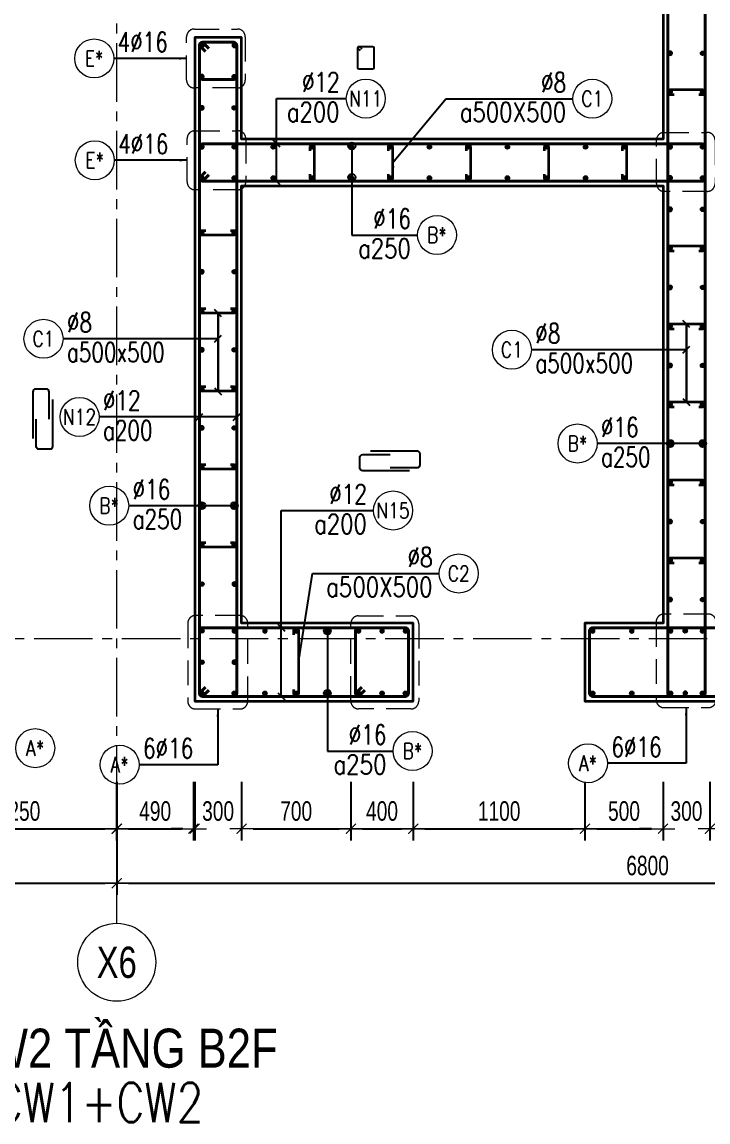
# Model space of a CAD drawing. Header units: millimetres. Extents: x 931337 to 1117500, y 19732 to 157199.
# Drawn here: x 1044611 to 1049005, y 134537 to 141583 of the extents above; entities that cross this region are included whole.
import ezdxf
from ezdxf.enums import TextEntityAlignment as Align

# ---------------------------------------------------------------- set-up
doc = ezdxf.new("R2010")
doc.units = ezdxf.units.MM
doc.header["$MEASUREMENT"] = 0
doc.linetypes.add('HIDDEN2', pattern=[4.7625, 3.175, -1.5875])
doc.linetypes.add('OF_Grid_1$0$CENTER2', pattern=[1.125, 0.75, -0.125, 0.125, -0.125])
doc.layers.get('0').update_dxf_attribs({"lineweight": 20})
doc.layers.get('Defpoints').update_dxf_attribs({"color": 151, "lineweight": 9})
for name, color, linetype, lineweight in [('KC-LEADER', 153, 'Continuous', 18), ('KC-THEP', 6, 'Continuous', 40), ('NDC_S_ANNO', 7, 'Continuous', 20), ('NDC_S_DIM', 1, 'Continuous', 15), ('NDC_S_ENG TITLE', 3, 'Continuous', 20), ('NDC_S_HIDDEN', 8, 'HIDDEN2', 13), ('NDC_S_LEADER', 1, 'Continuous', 15), ('NDC_S_REBAR', 4, 'Continuous', 35), ('NDC_S_STIRRUP', 4, 'Continuous', 40), ('NDC_S_TEXT SYMBOL', 7, 'Continuous', 20), ('NDC_S_VN TEXT', 7, 'Continuous', 20), ('NDC_S_VN TITLE', 6, 'Continuous', 35), ('NDC_S_WALL', 6, 'Continuous', 35), ('OF_Grid_1$0$NDC_S_AXIS', 5, 'OF_Grid_1$0$CENTER2', 13), ('OF_Grid_1$0$NDC_S_SYMBOL', 1, 'Continuous', 15), ('OF_Grid_1$0$NDC_S_TEXT SYMBOL', 7, 'Continuous', 20)]:
    doc.layers.add(name, color=color, linetype=linetype, lineweight=lineweight)
doc.layers.add('Leader', color=6, linetype='Continuous')
doc.layers.add('Ligature', color=1, linetype='Continuous')
doc.styles.add('NDC_ANNO', font='', dxfattribs={"width": 0.8})
doc.styles.add('NDC_ARIAL', font='arial.ttf', dxfattribs={"width": 0.85})
doc.styles.add('NDC_DIM', font='', dxfattribs={"width": 0.75})
doc.styles.add('NDC_EN TXT', font='romans.shx', dxfattribs={"width": 0.8})
doc.styles.add('NDC_VIE TXT', font='arial.ttf', dxfattribs={"width": 0.8})
doc.styles.add('OF_Grid_1$0$NDC_ANNO', font='', dxfattribs={"width": 0.8})
doc.styles.get('NDC_ANNO').set_extended_font_data('Dotum')
doc.styles.get('NDC_DIM').set_extended_font_data('Dotum')
doc.styles.get('OF_Grid_1$0$NDC_ANNO').set_extended_font_data('Dotum')
doc.dimstyles.new('NDC_1-50', dxfattribs={"dimscale": 50, "dimtxt": 2.5, "dimasz": 1, "dimexe": 1.5, "dimexo": 0, "dimgap": 0.8, "dimtad": 1, "dimdec": 0, "dimdsep": 46, "dimtxsty": 'NDC_ARIAL', "dimblk": 'DIMMARK', "dimcen": 49999.938995, "dimdle": 1.5, "dimclrd": 1, "dimclre": 1, "dimclrt": 3, "dimadec": 0, "dimazin": 0, "dimtfac": 1, "dimtdec": 0, "dimtix": 1, "dimtmove": 2, "dimatfit": 3, "dimfxl": 1, "dimarcsym": 0})
doc.dimstyles.new('NDC_dim_30', dxfattribs={"dimscale": 30, "dimtxt": 2.5, "dimasz": 1.5, "dimexe": 1.5, "dimexo": 2.5, "dimgap": 1, "dimtad": 1, "dimdec": 0, "dimzin": 0, "dimdsep": 46, "dimtxsty": 'NDC_DIM', "dimblk": 'DIMMARK', "dimcen": 0.09, "dimdle": 1.2, "dimclrd": 1, "dimclre": 1, "dimclrt": 3, "dimadec": 0, "dimazin": 0, "dimtfac": 1, "dimtdec": 0, "dimtix": 1, "dimtofl": 0, "dimtmove": 0, "dimatfit": 3, "dimfxl": 6, "dimfxlon": 1, "dimtolj": 1, "dimtzin": 0, "dimarcsym": 0})
doc.dimstyles.new('NDC_dim_50', dxfattribs={"dimscale": 50, "dimtxt": 2.5, "dimasz": 1.5, "dimexe": 1.5, "dimexo": 2.5, "dimgap": 1, "dimtad": 1, "dimdec": 0, "dimzin": 0, "dimdsep": 46, "dimtxsty": 'NDC_DIM', "dimblk": 'DIMMARK', "dimcen": 0.09, "dimdle": 1.2, "dimclrd": 1, "dimclre": 1, "dimclrt": 3, "dimadec": 0, "dimazin": 0, "dimtfac": 1, "dimtdec": 0, "dimtix": 1, "dimtofl": 0, "dimtmove": 0, "dimatfit": 3, "dimfxl": 6, "dimfxlon": 1, "dimtolj": 1, "dimtzin": 0, "dimarcsym": 0})

# ---------------------------------------------------------------- blocks, each defined once
blk = doc.blocks.new('Drawing name_symbol')
at = {"layer": 'NDC_S_ENG TITLE', "style": 'NDC_EN TXT', "width": 0.8}
blk.add_attdef('SECTDET1', text='', height=5, dxfattribs=at).set_placement((0, 1.01), align=Align.CENTER)
at = {"layer": 'NDC_S_TEXT SYMBOL', "lineweight": 25, "style": 'NDC_ANNO', "width": 0.8}
blk.add_attdef('SSCALE', text='', height=2.5, dxfattribs=at).set_placement((0, -4), align=Align.CENTER)
at = {"layer": 'NDC_S_VN TITLE', "style": 'NDC_VIE TXT', "width": 0.8}
blk.add_attdef('SECTDET2', text='', height=5, dxfattribs=at).set_placement((0, 7.97), align=Align.CENTER)
blk = doc.blocks.new('*U9')
blk.add_circle((2.5, 0), 2.5)
at = {"layer": 'NDC_S_VN TEXT', "color": 3, "style": 'NDC_EN TXT', "width": 0.75}
blk.add_attdef('DK2', text='', height=2.5, dxfattribs=at).set_placement((-0.85, 0.85), align=Align.RIGHT)
at = {"layer": 'NDC_S_VN TEXT', "color": 7, "style": 'NDC_EN TXT', "width": 0.8}
blk.add_attdef('SH3', text='', height=2, dxfattribs=at).set_placement((2.5, 0), align=Align.MIDDLE)
blk = doc.blocks.new('DIMMARK')
at = {"layer": 'NDC_S_DIM', "color": 1}
blk.add_line((-1.5, 0), (1, 0), dxfattribs=at)
at = {"layer": 'NDC_S_DIM', "color": 2, "const_width": 0.1}
blk.add_lwpolyline([(-0.424, -0.424), (0.424, 0.424)], dxfattribs=at)
blk = doc.blocks.new('*D877')
at = {"layer": 'Defpoints', "color": 0, "transparency": 16777216}
for p in [(1045217.8, 137232.7), (1037117.8, 136618.1), (1045217.8, 136066.1)]:
    blk.add_point(p, dxfattribs=at)
at = {"layer": 'NDC_S_DIM', "color": 1, "lineweight": -2, "transparency": 16777216}
for p, q in [((1037117.8, 136366.1), (1037117.8, 135991.1)), ((1045217.8, 136366.1), (1045217.8, 135991.1)), ((1037192.8, 136066.1), (1045142.8, 136066.1))]:
    blk.add_line(p, q, dxfattribs=at)
at = {"layer": 'NDC_S_DIM', "color": 1, "lineweight": -2, "transparency": 16777216, "xscale": 75, "yscale": 75, "zscale": 75, "rotation": 180}
blk.add_blockref('DIMMARK', (1037117.8, 136066.1), dxfattribs=at)
at = {"layer": 'NDC_S_DIM', "color": 1, "lineweight": -2, "transparency": 16777216, "xscale": 75, "yscale": 75, "zscale": 75}
blk.add_blockref('DIMMARK', (1045217.8, 136066.1), dxfattribs=at)
at = {"layer": 'NDC_S_DIM', "color": 3, "transparency": 16777216, "insert": (1041167.8, 136178.7), "char_height": 125, "attachment_point": 5, "style": 'NDC_DIM'}
blk.add_mtext('\\A1;8100', dxfattribs=at)
blk = doc.blocks.new('THEP')
at = {"layer": 'KC-LEADER', "color": 6}
blk.add_circle((0, 0), 14, dxfattribs=at)
at = {"layer": 'KC-THEP'}
for p, q in [((-14, 0), (14, 0)), ((9.9, 9.9), (-9.9, -9.9)), ((-9.9, 9.9), (9.9, -9.9)), ((0, 14), (0, -14))]:
    blk.add_line(p, q, dxfattribs=at)
blk = doc.blocks.new('*U841')
at = {"layer": 'KC-THEP', "rotation": 9.66856443638095}
for p in [(0, 99.3), (0, -99.3)]:
    blk.add_blockref('THEP', p, dxfattribs=at)
blk = doc.blocks.new('*U840')
at = {"layer": 'NDC_S_HIDDEN', "color": 0, "linetype": 'ByBlock', "lineweight": -2, "transparency": 16777216}
for p in [(0, 0), (250, 0), (500, 0), (750, 0), (1000, 0), (1250, 0), (1500, 0), (1750, 0), (2000, 0), (2250, 0), (2500, 0)]:
    blk.add_blockref('*U841', p, dxfattribs=at)
blk = doc.blocks.new('*U843')
at = {"layer": 'NDC_S_REBAR'}
blk.add_lwpolyline([(-15, -75), (-15, -100, 1), (15, -100), (15, 100, 1), (-15, 100), (-15, 75)], format="xyb", dxfattribs=at)
blk = doc.blocks.new('*U842')
at = {"layer": 'NDC_S_HIDDEN', "color": 0, "linetype": 'ByBlock', "lineweight": -2, "transparency": 16777216}
for p in [(0, 0), (500, 0), (1000, 0), (1500, 0), (2000, 0)]:
    blk.add_blockref('*U843', p, dxfattribs=at)
blk = doc.blocks.new('*U13')
blk.add_circle((-2.5, 0), 2.5)
at = {"layer": 'NDC_S_VN TEXT', "color": 3, "style": 'NDC_EN TXT', "width": 0.75}
blk.add_attdef('DK1', (0.5, 0.85), '', height=2.5, dxfattribs=at)
at = {"layer": 'NDC_S_VN TEXT', "color": 7, "style": 'NDC_EN TXT', "width": 0.8}
blk.add_attdef('SH2', text='', height=2, dxfattribs=at).set_placement((-2.5, 0), align=Align.MIDDLE)
blk = doc.blocks.new('*U11')
blk.add_circle((-2.5, 0), 2.5)
at = {"layer": 'NDC_S_VN TEXT', "color": 3, "style": 'NDC_EN TXT', "width": 0.75}
for tag, p in [('DK1', (0.5, 0.85)), ('KC1', (0.5, -2.97))]:
    blk.add_attdef(tag, p, '', height=2.5, dxfattribs=at)
at = {"layer": 'NDC_S_VN TEXT', "color": 7, "style": 'NDC_EN TXT', "width": 0.8}
blk.add_attdef('SH2', text='', height=2, dxfattribs=at).set_placement((-2.5, 0), align=Align.MIDDLE)
blk = doc.blocks.new('*U12')
blk.add_circle((-2.5, 0), 2.5)
at = {"layer": 'NDC_S_VN TEXT', "color": 3, "style": 'NDC_EN TXT', "width": 0.75}
for tag, p in [('DK1', (0.5, 0.85)), ('KC1', (0.5, -2.97))]:
    blk.add_attdef(tag, p, '', height=2.5, dxfattribs=at)
at = {"layer": 'NDC_S_VN TEXT', "color": 7, "style": 'NDC_EN TXT', "width": 0.8}
blk.add_attdef('SH2', text='', height=2, dxfattribs=at).set_placement((-2.5, 0), align=Align.MIDDLE)
blk = doc.blocks.new('*U10')
blk.add_circle((2.5, 0), 2.5)
at = {"layer": 'NDC_S_VN TEXT', "color": 3, "style": 'NDC_EN TXT'}
for tag, width, p in [('DK2', 0.75, (-0.85, 0.85)), ('KC2', 0.8, (-0.85, -2.97))]:
    blk.add_attdef(tag, text='', height=2.5, dxfattribs=dict(at, width=width)).set_placement(p, align=Align.RIGHT)
at = {"layer": 'NDC_S_VN TEXT', "color": 7, "style": 'NDC_EN TXT', "width": 0.8}
blk.add_attdef('SH3', text='', height=2, dxfattribs=at).set_placement((2.5, 0), align=Align.MIDDLE)
blk = doc.blocks.new('A$C72321851')
at = {"layer": 'Ligature'}
for points in [[(-60.9, -129.3), (-60.9, 170.9, -0.414214), (-43.3, 188.5), (25.8, 188.5, -0.414214), (43.4, 170.9), (43.4, -4.3)], [(-39.7, -4.3), (-39.7, -179.5, 0.414214), (-22.1, -197.1), (47, -197.1, 0.414214), (64.6, -179.5), (64.6, 120.7)]]:
    blk.add_lwpolyline(points, format="xyb", dxfattribs=at)
blk = doc.blocks.new('*U823')
at = {"layer": 'KC-THEP', "xscale": -1, "rotation": 170.331435563619}
blk.add_blockref('THEP', (0, 200), dxfattribs=at)
at = {"layer": 'KC-THEP', "rotation": 9.668564436380946}
blk.add_blockref('THEP', (0, -200), dxfattribs=at)
blk = doc.blocks.new('*U822')
at = {"layer": 'NDC_S_HIDDEN', "color": 0, "linetype": 'ByBlock', "lineweight": -2, "transparency": 16777216}
for p in [(0, 0), (250, 0)]:
    blk.add_blockref('*U823', p, dxfattribs=at)
blk = doc.blocks.new('*D873')
at = {"layer": 'Defpoints', "color": 0, "ltscale": 200, "transparency": 16777216}
for p in [(1043967, 137232.7), (1045216.8, 137232.7), (1045216.8, 136415.2)]:
    blk.add_point(p, dxfattribs=at)
at = {"layer": 'NDC_S_DIM', "color": 1, "lineweight": -2, "ltscale": 200, "transparency": 16777216}
for p, q in [((1043967, 136715.2), (1043967, 136340.2)), ((1045216.8, 136715.2), (1045216.8, 136340.2)), ((1044042, 136415.2), (1045141.8, 136415.2))]:
    blk.add_line(p, q, dxfattribs=at)
at = {"layer": 'NDC_S_DIM', "color": 1, "lineweight": -2, "ltscale": 200, "transparency": 16777216, "xscale": 75, "yscale": 75, "zscale": 75, "rotation": 180}
blk.add_blockref('DIMMARK', (1043967, 136415.2), dxfattribs=at)
at = {"layer": 'NDC_S_DIM', "color": 1, "lineweight": -2, "ltscale": 200, "transparency": 16777216, "xscale": 75, "yscale": 75, "zscale": 75}
blk.add_blockref('DIMMARK', (1045216.8, 136415.2), dxfattribs=at)
at = {"layer": 'NDC_S_DIM', "color": 3, "ltscale": 200, "transparency": 16777216, "insert": (1044591.9, 136527.8), "char_height": 125, "attachment_point": 5, "style": 'NDC_DIM'}
blk.add_mtext('\\A1;1250', dxfattribs=at)
blk = doc.blocks.new('*D874')
at = {"layer": 'Defpoints', "color": 0, "ltscale": 200, "transparency": 16777216}
for p in [(1046017, 137732.7), (1045717, 137232.7), (1046017, 136415.2)]:
    blk.add_point(p, dxfattribs=at)
at = {"layer": 'NDC_S_DIM', "color": 1, "lineweight": -2, "ltscale": 200, "transparency": 16777216}
for p, q in [((1045717, 136715.2), (1045717, 136340.2)), ((1046017, 136715.2), (1046017, 136340.2)), ((1045642, 136415.2), (1045567, 136415.2)), ((1046092, 136415.2), (1046167, 136415.2))]:
    blk.add_line(p, q, dxfattribs=at)
at = {"layer": 'NDC_S_DIM', "color": 1, "lineweight": -2, "ltscale": 200, "transparency": 16777216, "xscale": 75, "yscale": 75, "zscale": 75}
blk.add_blockref('DIMMARK', (1045717, 136415.2), dxfattribs=at)
at = {"layer": 'NDC_S_DIM', "color": 1, "lineweight": -2, "ltscale": 200, "transparency": 16777216, "xscale": 75, "yscale": 75, "zscale": 75, "rotation": 180}
blk.add_blockref('DIMMARK', (1046017, 136415.2), dxfattribs=at)
at = {"layer": 'NDC_S_DIM', "color": 3, "ltscale": 200, "transparency": 16777216, "insert": (1045867, 136527.8), "char_height": 125, "attachment_point": 5, "style": 'NDC_DIM'}
blk.add_mtext('\\A1;300', dxfattribs=at)
blk = doc.blocks.new('*D875')
at = {"layer": 'Defpoints', "color": 0, "ltscale": 200, "transparency": 16777216}
for p in [(1046017, 137732.7), (1046717, 137232.7), (1046717, 136415.2)]:
    blk.add_point(p, dxfattribs=at)
at = {"layer": 'NDC_S_DIM', "color": 1, "lineweight": -2, "ltscale": 200, "transparency": 16777216}
for p, q in [((1046017, 136715.2), (1046017, 136340.2)), ((1046717, 136715.2), (1046717, 136340.2)), ((1046092, 136415.2), (1046642, 136415.2))]:
    blk.add_line(p, q, dxfattribs=at)
at = {"layer": 'NDC_S_DIM', "color": 1, "lineweight": -2, "ltscale": 200, "transparency": 16777216, "xscale": 75, "yscale": 75, "zscale": 75, "rotation": 180}
blk.add_blockref('DIMMARK', (1046017, 136415.2), dxfattribs=at)
at = {"layer": 'NDC_S_DIM', "color": 1, "lineweight": -2, "ltscale": 200, "transparency": 16777216, "xscale": 75, "yscale": 75, "zscale": 75}
blk.add_blockref('DIMMARK', (1046717, 136415.2), dxfattribs=at)
at = {"layer": 'NDC_S_DIM', "color": 3, "ltscale": 200, "transparency": 16777216, "insert": (1046367, 136527.8), "char_height": 125, "attachment_point": 5, "style": 'NDC_DIM'}
blk.add_mtext('\\A1;700', dxfattribs=at)
blk = doc.blocks.new('*D876')
at = {"layer": 'Defpoints', "color": 0, "ltscale": 200, "transparency": 16777216}
for p in [(1046717, 137232.7), (1047117, 137232.7), (1047117, 136415.2)]:
    blk.add_point(p, dxfattribs=at)
at = {"layer": 'NDC_S_DIM', "color": 1, "lineweight": -2, "ltscale": 200, "transparency": 16777216}
for p, q in [((1046717, 136715.2), (1046717, 136340.2)), ((1047117, 136715.2), (1047117, 136340.2)), ((1046792, 136415.2), (1047042, 136415.2))]:
    blk.add_line(p, q, dxfattribs=at)
at = {"layer": 'NDC_S_DIM', "color": 1, "lineweight": -2, "ltscale": 200, "transparency": 16777216, "xscale": 75, "yscale": 75, "zscale": 75, "rotation": 180}
blk.add_blockref('DIMMARK', (1046717, 136415.2), dxfattribs=at)
at = {"layer": 'NDC_S_DIM', "color": 1, "lineweight": -2, "ltscale": 200, "transparency": 16777216, "xscale": 75, "yscale": 75, "zscale": 75}
blk.add_blockref('DIMMARK', (1047117, 136415.2), dxfattribs=at)
at = {"layer": 'NDC_S_DIM', "color": 3, "ltscale": 200, "transparency": 16777216, "insert": (1046917, 136527.8), "char_height": 125, "attachment_point": 5, "style": 'NDC_DIM'}
blk.add_mtext('\\A1;400', dxfattribs=at)
blk = doc.blocks.new('*D865')
at = {"layer": 'Defpoints', "color": 0, "ltscale": 200, "transparency": 16777216}
for p in [(1047117, 137232.7), (1048217, 137232.7), (1048217, 136415.2)]:
    blk.add_point(p, dxfattribs=at)
at = {"layer": 'NDC_S_DIM', "color": 1, "lineweight": -2, "ltscale": 200, "transparency": 16777216}
for p, q in [((1047117, 136715.2), (1047117, 136340.2)), ((1048217, 136715.2), (1048217, 136340.2)), ((1047192, 136415.2), (1048142, 136415.2))]:
    blk.add_line(p, q, dxfattribs=at)
at = {"layer": 'NDC_S_DIM', "color": 1, "lineweight": -2, "ltscale": 200, "transparency": 16777216, "xscale": 75, "yscale": 75, "zscale": 75, "rotation": 180}
blk.add_blockref('DIMMARK', (1047117, 136415.2), dxfattribs=at)
at = {"layer": 'NDC_S_DIM', "color": 1, "lineweight": -2, "ltscale": 200, "transparency": 16777216, "xscale": 75, "yscale": 75, "zscale": 75}
blk.add_blockref('DIMMARK', (1048217, 136415.2), dxfattribs=at)
at = {"layer": 'NDC_S_DIM', "color": 3, "ltscale": 200, "transparency": 16777216, "insert": (1047667, 136527.8), "char_height": 125, "attachment_point": 5, "style": 'NDC_DIM'}
blk.add_mtext('\\A1;1100', dxfattribs=at)
blk = doc.blocks.new('*D866')
at = {"layer": 'Defpoints', "color": 0, "ltscale": 200, "transparency": 16777216}
for p in [(1048717, 137732.7), (1048217, 137232.7), (1048717, 136415.2)]:
    blk.add_point(p, dxfattribs=at)
at = {"layer": 'NDC_S_DIM', "color": 1, "lineweight": -2, "ltscale": 200, "transparency": 16777216}
for p, q in [((1048217, 136715.2), (1048217, 136340.2)), ((1048717, 136715.2), (1048717, 136340.2)), ((1048292, 136415.2), (1048642, 136415.2))]:
    blk.add_line(p, q, dxfattribs=at)
at = {"layer": 'NDC_S_DIM', "color": 1, "lineweight": -2, "ltscale": 200, "transparency": 16777216, "xscale": 75, "yscale": 75, "zscale": 75, "rotation": 180}
blk.add_blockref('DIMMARK', (1048217, 136415.2), dxfattribs=at)
at = {"layer": 'NDC_S_DIM', "color": 1, "lineweight": -2, "ltscale": 200, "transparency": 16777216, "xscale": 75, "yscale": 75, "zscale": 75}
blk.add_blockref('DIMMARK', (1048717, 136415.2), dxfattribs=at)
at = {"layer": 'NDC_S_DIM', "color": 3, "ltscale": 200, "transparency": 16777216, "insert": (1048467, 136527.8), "char_height": 125, "attachment_point": 5, "style": 'NDC_DIM'}
blk.add_mtext('\\A1;500', dxfattribs=at)
blk = doc.blocks.new('*D867')
at = {"layer": 'Defpoints', "color": 0, "ltscale": 200, "transparency": 16777216}
for p in [(1048717, 137732.7), (1049017, 137732.7), (1049017, 136415.2)]:
    blk.add_point(p, dxfattribs=at)
at = {"layer": 'NDC_S_DIM', "color": 1, "lineweight": -2, "ltscale": 200, "transparency": 16777216}
for p, q in [((1048717, 136715.2), (1048717, 136340.2)), ((1049017, 136715.2), (1049017, 136340.2)), ((1048642, 136415.2), (1048567, 136415.2)), ((1049092, 136415.2), (1049167, 136415.2))]:
    blk.add_line(p, q, dxfattribs=at)
at = {"layer": 'NDC_S_DIM', "color": 1, "lineweight": -2, "ltscale": 200, "transparency": 16777216, "xscale": 75, "yscale": 75, "zscale": 75}
blk.add_blockref('DIMMARK', (1048717, 136415.2), dxfattribs=at)
at = {"layer": 'NDC_S_DIM', "color": 1, "lineweight": -2, "ltscale": 200, "transparency": 16777216, "xscale": 75, "yscale": 75, "zscale": 75, "rotation": 180}
blk.add_blockref('DIMMARK', (1049017, 136415.2), dxfattribs=at)
at = {"layer": 'NDC_S_DIM', "color": 3, "ltscale": 200, "transparency": 16777216, "insert": (1048867, 136527.8), "char_height": 125, "attachment_point": 5, "style": 'NDC_DIM'}
blk.add_mtext('\\A1;300', dxfattribs=at)
blk = doc.blocks.new('*D868')
at = {"layer": 'Defpoints', "color": 0, "ltscale": 200, "transparency": 16777216}
for p in [(1049017, 137732.7), (1051226.7, 137306.2), (1051226.7, 136415.2)]:
    blk.add_point(p, dxfattribs=at)
at = {"layer": 'NDC_S_DIM', "color": 1, "lineweight": -2, "ltscale": 200, "transparency": 16777216}
for p, q in [((1049017, 136715.2), (1049017, 136340.2)), ((1051226.7, 136715.2), (1051226.7, 136340.2)), ((1049092, 136415.2), (1051151.7, 136415.2))]:
    blk.add_line(p, q, dxfattribs=at)
at = {"layer": 'NDC_S_DIM', "color": 1, "lineweight": -2, "ltscale": 200, "transparency": 16777216, "xscale": 75, "yscale": 75, "zscale": 75, "rotation": 180}
blk.add_blockref('DIMMARK', (1049017, 136415.2), dxfattribs=at)
at = {"layer": 'NDC_S_DIM', "color": 1, "lineweight": -2, "ltscale": 200, "transparency": 16777216, "xscale": 75, "yscale": 75, "zscale": 75}
blk.add_blockref('DIMMARK', (1051226.7, 136415.2), dxfattribs=at)
at = {"layer": 'NDC_S_DIM', "color": 3, "ltscale": 200, "transparency": 16777216, "insert": (1050121.8, 136527.8), "char_height": 125, "attachment_point": 5, "style": 'NDC_DIM'}
blk.add_mtext('\\A1;2210', dxfattribs=at)
blk = doc.blocks.new('*U87')
at = {"layer": 'OF_Grid_1$0$NDC_S_SYMBOL'}
blk.add_line((0, 5), (0, 9), dxfattribs=at)
blk.add_circle((0, 0), 5, dxfattribs=at)
at = {"layer": 'OF_Grid_1$0$NDC_S_TEXT SYMBOL', "color": 7, "style": 'OF_Grid_1$0$NDC_ANNO', "width": 0.8}
blk.add_attdef('GRID', text='', height=4, dxfattribs=at).set_placement((0, 0), align=Align.MIDDLE)
blk = doc.blocks.new('*D846')
at = {"layer": 'Defpoints', "color": 0, "ltscale": 200, "transparency": 16777216}
for p in [(1052018, 137548.4), (1045217.8, 137232.7), (1052018, 136066.1)]:
    blk.add_point(p, dxfattribs=at)
at = {"layer": 'NDC_S_DIM', "color": 1, "lineweight": -2, "ltscale": 200, "transparency": 16777216}
for p, q in [((1045217.8, 136366.1), (1045217.8, 135991.1)), ((1052018, 136366.1), (1052018, 135991.1)), ((1045292.8, 136066.1), (1051943, 136066.1))]:
    blk.add_line(p, q, dxfattribs=at)
at = {"layer": 'NDC_S_DIM', "color": 1, "lineweight": -2, "ltscale": 200, "transparency": 16777216, "xscale": 75, "yscale": 75, "zscale": 75, "rotation": 180}
blk.add_blockref('DIMMARK', (1045217.8, 136066.1), dxfattribs=at)
at = {"layer": 'NDC_S_DIM', "color": 1, "lineweight": -2, "ltscale": 200, "transparency": 16777216, "xscale": 75, "yscale": 75, "zscale": 75}
blk.add_blockref('DIMMARK', (1052018, 136066.1), dxfattribs=at)
at = {"layer": 'NDC_S_DIM', "color": 3, "ltscale": 200, "transparency": 16777216, "insert": (1048617.9, 136178.7), "char_height": 125, "attachment_point": 5, "style": 'NDC_DIM'}
blk.add_mtext('\\A1;6800', dxfattribs=at)
blk = doc.blocks.new('*D847')
at = {"layer": 'Defpoints', "color": 0, "ltscale": 200, "transparency": 16777216}
for p in [(1045218.8, 137232.7), (1045708.9, 137244), (1045708.9, 136415.2)]:
    blk.add_point(p, dxfattribs=at)
at = {"layer": 'NDC_S_DIM', "color": 1, "lineweight": -2, "ltscale": 200, "transparency": 16777216}
for p, q in [((1045218.8, 136715.2), (1045218.8, 136340.2)), ((1045708.9, 136715.2), (1045708.9, 136340.2)), ((1045293.8, 136415.2), (1045633.9, 136415.2))]:
    blk.add_line(p, q, dxfattribs=at)
at = {"layer": 'NDC_S_DIM', "color": 1, "lineweight": -2, "ltscale": 200, "transparency": 16777216, "xscale": 75, "yscale": 75, "zscale": 75, "rotation": 180}
blk.add_blockref('DIMMARK', (1045218.8, 136415.2), dxfattribs=at)
at = {"layer": 'NDC_S_DIM', "color": 1, "lineweight": -2, "ltscale": 200, "transparency": 16777216, "xscale": 75, "yscale": 75, "zscale": 75}
blk.add_blockref('DIMMARK', (1045708.9, 136415.2), dxfattribs=at)
at = {"layer": 'NDC_S_DIM', "color": 3, "ltscale": 200, "transparency": 16777216, "insert": (1045463.8, 136527.8), "char_height": 125, "attachment_point": 5, "style": 'NDC_DIM'}
blk.add_mtext('\\A1;490', dxfattribs=at)

msp = doc.modelspace()

# ---------------------------------------------------------------- linework, layer by layer
at = {"layer": 'Ligature'}
msp.add_lwpolyline([(1046778.058, 141400.489), (1046764.753, 141413.793, -0.66817864), (1046769.565, 141425.409), (1046856.755, 141425.409, -0.41421356), (1046863.559, 141418.605), (1046863.559, 141287.682, -0.41421356), (1046856.755, 141280.878), (1046769.565, 141280.878, -0.41421356), (1046762.761, 141287.682), (1046762.761, 141418.605, -0.66817864), (1046774.376, 141423.416), (1046787.681, 141410.111)], format="xyb", dxfattribs=at)
at = {"layer": 'NDC_S_HIDDEN', "ltscale": 50}
for points in [[(1045715.007, 141537.823), (1045990.85, 141537.823, -0.41421356), (1046040.85, 141487.823), (1046040.85, 141210.273, -0.41421356), (1045990.85, 141160.273), (1045715.007, 141160.273, -0.41421356), (1045665.007, 141210.273), (1045665.007, 141487.823, -0.41421356)], [(1045718.519, 140885.609), (1045994.362, 140885.609, -0.41421356), (1046044.362, 140835.609), (1046044.362, 140558.06, -0.41421356), (1045994.362, 140508.06), (1045718.519, 140508.06, -0.41421356), (1045668.519, 140558.06), (1045668.519, 140835.609, -0.41421356)], [(1048724.485, 140875.327), (1049000.328, 140875.327, -0.41421356), (1049050.328, 140825.327), (1049050.328, 140547.778, -0.41421356), (1049000.328, 140497.778), (1048724.485, 140497.778, -0.41421356), (1048674.485, 140547.778), (1048674.485, 140825.327, -0.41421356)], [(1045722.719, 137182.321), (1046006.98, 137182.321, 0.41421356), (1046056.98, 137232.321), (1046056.98, 137731.141, 0.41421356), (1046006.98, 137781.141), (1045722.719, 137781.141, 0.41421356), (1045672.719, 137731.141), (1045672.719, 137232.321, 0.41421356)], [(1046766.96, 137778.842), (1047102.184, 137778.842, -0.41421356), (1047152.184, 137728.842), (1047152.184, 137232.684, -0.41421356), (1047102.184, 137182.684), (1046766.96, 137182.684, -0.41421356), (1046716.96, 137232.684), (1046716.96, 137728.842, -0.41421356)], [(1048722.719, 137191.143), (1049006.98, 137191.143, 0.41421356), (1049056.98, 137241.143), (1049056.98, 137739.963, 0.41421356), (1049006.98, 137789.963), (1048722.719, 137789.963, 0.41421356), (1048672.719, 137739.963), (1048672.719, 137241.143, 0.41421356)]]:
    msp.add_lwpolyline(points, format="xyb", close=True, dxfattribs=at)
at = {"layer": 'NDC_S_REBAR'}
for points in [[(1048945.472, 141117.684), (1048970.472, 141117.684, 1), (1048970.472, 141147.684), (1048763.448, 141147.684, 1), (1048763.448, 141117.684), (1048788.448, 141117.684)], [(1045945.472, 140247.684), (1045970.472, 140247.684, -1), (1045970.472, 140217.684), (1045763.448, 140217.684, -1), (1045763.448, 140247.684), (1045788.448, 140247.684)], [(1048945.472, 140117.684), (1048970.472, 140117.684, 1), (1048970.472, 140147.684), (1048763.448, 140147.684, 1), (1048763.448, 140117.684), (1048788.448, 140117.684)], [(1045945.472, 139747.684), (1045970.472, 139747.684, -1), (1045970.472, 139717.684), (1045763.448, 139717.684, -1), (1045763.448, 139747.684), (1045788.448, 139747.684)], [(1048945.472, 139617.684), (1048970.472, 139617.684, 1), (1048970.472, 139647.684), (1048763.448, 139647.684, 1), (1048763.448, 139617.684), (1048788.448, 139617.684)], [(1045945.472, 139247.684), (1045970.472, 139247.684, -1), (1045970.472, 139217.684), (1045763.448, 139217.684, -1), (1045763.448, 139247.684), (1045788.448, 139247.684)], [(1048945.472, 139117.684), (1048970.472, 139117.684, 1), (1048970.472, 139147.684), (1048763.448, 139147.684, 1), (1048763.448, 139117.684), (1048788.448, 139117.684)], [(1045945.472, 138747.684), (1045970.472, 138747.684, -1), (1045970.472, 138717.684), (1045763.448, 138717.684, -1), (1045763.448, 138747.684), (1045788.448, 138747.684)], [(1048945.472, 138617.684), (1048970.472, 138617.684, 1), (1048970.472, 138647.684), (1048763.448, 138647.684, 1), (1048763.448, 138617.684), (1048788.448, 138617.684)], [(1045945.472, 138247.684), (1045970.472, 138247.684, -1), (1045970.472, 138217.684), (1045763.448, 138217.684, -1), (1045763.448, 138247.684), (1045788.448, 138247.684)], [(1048945.472, 138117.684), (1048970.472, 138117.684, 1), (1048970.472, 138147.684), (1048763.448, 138147.684, 1), (1048763.448, 138117.684), (1048788.448, 138117.684)], [(1046351.96, 137657.684), (1046351.96, 137682.684, -1), (1046381.96, 137682.684), (1046381.96, 137282.684, -1), (1046351.96, 137282.684), (1046351.96, 137307.684)]]:
    msp.add_lwpolyline(points, format="xyb", dxfattribs=at)
at = {"layer": 'NDC_S_STIRRUP'}
for points in [[(1048786.96, 149542.684), (1048746.96, 149582.684, -0.41421356), (1048766.96, 149602.684), (1048966.96, 149602.684, -0.41421356), (1048986.96, 149582.684), (1048986.96, 137282.684, -0.41421356), (1048966.96, 137262.684), (1048766.96, 137262.684, -0.41421356), (1048746.96, 137282.684), (1048746.96, 149582.684, -0.41421356), (1048766.96, 149602.684), (1048806.96, 149562.684)], [(1045786.96, 137322.684), (1045746.96, 137282.684, 0.41421356), (1045766.96, 137262.684), (1045966.96, 137262.684, 0.41421356), (1045986.96, 137282.684), (1045986.96, 141432.684, 0.41421356), (1045966.96, 141452.684), (1045766.96, 141452.684, 0.41421356), (1045746.96, 141432.684), (1045746.96, 137282.684, 0.41421356), (1045766.96, 137262.684), (1045806.96, 137302.684)], [(1045786.96, 141392.684), (1045746.96, 141432.684, -0.41421356), (1045766.96, 141452.684), (1045966.96, 141452.684, -0.41421356), (1045986.96, 141432.684), (1045986.96, 141234.898, -0.41421356), (1045966.96, 141214.898), (1045766.96, 141214.898, -0.41421356), (1045746.96, 141234.898), (1045746.96, 141432.684, -0.41421356), (1045766.96, 141452.684), (1045806.96, 141412.684)], [(1045806.96, 140602.684), (1045766.96, 140562.684, -0.41421356), (1045746.96, 140582.684), (1045746.96, 140782.684, -0.41421356), (1045766.96, 140802.684), (1048966.96, 140802.684, -0.41421356), (1048986.96, 140782.684), (1048986.96, 140582.684, -0.41435759), (1048966.96, 140562.684), (1045766.96, 140562.684, -0.41421356), (1045746.96, 140582.684), (1045786.96, 140622.684)], [(1045786.96, 137322.684), (1045746.96, 137282.684, 0.41421356), (1045766.96, 137262.684), (1047066.96, 137262.684, 0.41421356), (1047086.96, 137282.684), (1047086.96, 137682.684, 0.41421356), (1047066.96, 137702.684), (1045766.96, 137702.684, 0.41421356), (1045746.96, 137682.684), (1045746.96, 137282.684, 0.41421356), (1045766.96, 137262.684), (1045806.96, 137302.684)], [(1046786.96, 137322.684), (1046746.96, 137282.684, 0.41421356), (1046766.96, 137262.684), (1047066.96, 137262.684, 0.41421356), (1047086.96, 137282.684), (1047086.96, 137682.684, 0.41421356), (1047066.96, 137702.684), (1046766.96, 137702.684, 0.41421356), (1046746.96, 137682.684), (1046746.96, 137282.684, 0.41421356), (1046766.96, 137262.684), (1046806.96, 137302.684)], [(1051926.96, 137662.684), (1051966.96, 137702.684, -0.41421356), (1051986.96, 137682.684), (1051986.96, 137282.684, -0.41421356), (1051966.96, 137262.684), (1048266.96, 137262.684, -0.41421356), (1048246.96, 137282.684), (1048246.96, 137682.684, -0.41421356), (1048266.96, 137702.684), (1051966.96, 137702.684, -0.41421356), (1051986.96, 137682.684), (1051946.96, 137642.684)]]:
    msp.add_lwpolyline(points, format="xyb", dxfattribs=at)
at = {"layer": 'NDC_S_WALL'}
msp.add_lwpolyline([(1048716.96, 146232.684), (1048716.96, 140832.684), (1046016.96, 140832.684), (1046016.96, 141482.684), (1045716.96, 141482.684), (1045716.96, 137232.684), (1047116.96, 137232.684), (1047116.96, 137732.684), (1046016.96, 137732.684), (1046016.96, 140532.684), (1048716.96, 140532.684), (1048716.96, 137732.684), (1048216.96, 137732.684), (1048216.96, 137232.684), (1052016.96, 137232.684), (1052016.96, 149632.684)], dxfattribs=at)
at = {"layer": 'OF_Grid_1$0$NDC_S_AXIS', "ltscale": 500}
for p, q in [((1045217.76, 136009.684), (1045217.76, 150901.145)), ((1035125.277, 137632.684), (1053745.865, 137632.684))]:
    msp.add_line(p, q, dxfattribs=at)

# ---------------------------------------------------------------- block references
at = {"layer": 'KC-THEP'}
for p, rotation in [((1045763.448, 141432.684), 189.6685644363809), ((1048970.472, 141382.684), 9.668564436380926), ((1045970.472, 141232.684), 9.668564436380946), ((1048970.472, 141132.684), 9.668564436380926), ((1045970.472, 141032.684), 9.668564436380946), ((1048970.472, 140782.258), 9.668564436380926), ((1048970.472, 140583.668), 9.668564436380926), ((1048970.472, 140382.684), 9.668564436380926), ((1045970.472, 140232.684), 9.668564436380946), ((1048970.472, 140132.684), 9.668564436380926), ((1045970.472, 139982.684), 9.668564436380946), ((1048970.472, 139882.684), 9.668564436380926), ((1045970.472, 139732.684), 9.668564436380946), ((1048970.472, 139632.684), 9.668564436380926), ((1045970.472, 139482.684), 9.668564436380946), ((1048970.472, 139382.684), 9.668564436380926), ((1045970.472, 139232.684), 9.668564436380946), ((1048970.472, 139132.684), 9.668564436380926), ((1045970.472, 138982.684), 9.668564436380946), ((1048970.472, 138882.684), 9.668564436380926), ((1045970.472, 138732.684), 9.668564436380946), ((1048970.472, 138632.684), 9.668564436380926), ((1045970.472, 138482.684), 9.668564436380946), ((1048970.472, 138382.684), 9.668564436380926), ((1045970.472, 138232.684), 9.668564436380946), ((1048970.472, 138132.684), 9.668564436380926), ((1045763.448, 137982.684), 189.6685644363809), ((1048970.472, 137882.684), 9.668564436380926), ((1045763.448, 137682.684), 189.6685644363809), ((1048859.2, 137682.684), 189.6685644363809), ((1045763.448, 137481.831), 189.6685644363809), ((1045970.472, 137282.684), 9.668564436380946), ((1046166.96, 137282.684), 9.668564436380946), ((1046366.96, 137282.684), 9.668564436380946), ((1046566.96, 137282.684), 9.668564436380946), ((1046766.96, 137282.684), 9.668564436380946), ((1046916.96, 137282.684), 9.668564436380946), ((1047066.96, 137282.684), 9.668564436380946), ((1048765.04, 137282.684), 9.668564436380946), ((1048968.832, 137282.684), 9.668564436380946)]:
    msp.add_blockref('THEP', p, dxfattribs=dict(at, rotation=rotation))
at = {"layer": 'KC-THEP', "xscale": -1}
for p, rotation in [((1045970.472, 141432.684), 170.331435563619), ((1048763.448, 141382.684), 350.3314355636191), ((1045763.448, 141232.684), 350.3314355636191), ((1048763.448, 141132.684), 350.3314355636191), ((1045763.448, 141032.684), 350.3314355636191), ((1045763.448, 140782.258), 350.3314355636191), ((1048763.448, 140782.258), 350.3314355636191), ((1045763.448, 140583.668), 350.3314355636191), ((1048763.448, 140583.668), 350.3314355636191), ((1048763.448, 140382.684), 350.3314355636191), ((1045763.448, 140232.684), 350.3314355636191), ((1048763.448, 140132.684), 350.3314355636191), ((1045763.448, 139982.684), 350.3314355636191), ((1048763.448, 139882.684), 350.3314355636191), ((1045763.448, 139732.684), 350.3314355636191), ((1048763.448, 139632.684), 350.3314355636191), ((1045763.448, 139482.684), 350.3314355636191), ((1048763.448, 139382.684), 350.3314355636191), ((1045763.448, 139232.684), 350.3314355636191), ((1048763.448, 139132.684), 350.3314355636191), ((1045763.448, 138982.684), 350.3314355636191), ((1048763.448, 138882.684), 350.3314355636191), ((1045763.448, 138732.684), 350.3314355636191), ((1048763.448, 138632.684), 350.3314355636191), ((1045763.448, 138482.684), 350.3314355636191), ((1048763.448, 138382.684), 350.3314355636191), ((1045763.448, 138232.684), 350.3314355636191), ((1048763.448, 138132.684), 350.3314355636191), ((1045970.472, 137982.684), 170.331435563619), ((1048763.448, 137882.684), 350.3314355636191), ((1045970.472, 137682.684), 170.331435563619), ((1046166.96, 137682.684), 170.331435563619), ((1046366.96, 137682.684), 170.331435563619), ((1046566.96, 137682.684), 170.331435563619), ((1046766.96, 137682.684), 170.331435563619), ((1046916.96, 137682.684), 170.331435563619), ((1047066.96, 137682.684), 170.331435563619), ((1048765.04, 137682.684), 170.331435563619), ((1048968.832, 137682.684), 170.331435563619), ((1045970.472, 137481.831), 170.331435563619), ((1045763.448, 137282.684), 350.3314355636191), ((1048859.2, 137282.684), 350.3314355636191)]:
    msp.add_blockref('THEP', p, dxfattribs=dict(at, rotation=rotation))
at = {"layer": 'Leader'}
for p, rotation in [((1044745.403, 139034.622), 179.9999999999999), ((1046964.214, 138768.401), 89.99999999999997)]:
    msp.add_blockref('A$C72321851', p, dxfattribs=dict(at, rotation=rotation))
at = {"layer": 'NDC_S_ANNO'}
ref = msp.add_blockref('Drawing name_symbol', (1042879.96, 134486.076), dxfattribs=dict(at, xscale=50, yscale=50, zscale=50))
ref.add_attrib('SECTDET1', 'DETAIL OF CORE WALL OF-CW6+CW1+CW2', dxfattribs={"layer": 'NDC_S_ENG TITLE', "height": 250, "style": 'NDC_EN TXT', "width": 0.8}).set_placement((1042879.96, 134536.639), align=Align.CENTER)
ref.add_attrib('SECTDET2', 'CHI TIẾT LÕI VÁCH OF-CW6+CW1+CW2 TẦNG B2F', dxfattribs={"layer": 'NDC_S_VN TITLE', "height": 250, "style": 'NDC_VIE TXT', "width": 0.8}).set_placement((1042879.96, 134884.608), align=Align.CENTER)
at = {"layer": 'NDC_S_HIDDEN'}
for name, p in [('*U840', (1045970.472, 140682.963)), ('*U842', (1046470.472, 140682.258)), ('*U822', (1048266.96, 137482.684))]:
    msp.add_blockref(name, p, dxfattribs=at)
at = {"layer": 'NDC_S_VN TEXT', "xscale": 50, "yscale": 50, "zscale": 50}
for name, p, values in [('*U13', (1045198.601, 141349.048), {'SH2': 'E*', 'DK1': '4%%C16'}), ('*U10', (1046688.003, 141091.884), {'SH3': 'N11', 'DK2': '%%C12', 'KC2': 'a200'}), ('*U10', (1048138.971, 141091.247), {'SH3': 'C1', 'DK2': '%%c8', 'KC2': 'a500X500'}), ('*U13', (1045202.113, 140696.834), {'SH2': 'E*', 'DK1': '4%%C16'}), ('*U10', (1047144.178, 140218.101), {'SH3': 'B*', 'DK2': '%%C16', 'KC2': 'a250'}), ('*U12', (1044873.647, 139553.322), {'SH2': 'C1', 'DK1': '%%c8', 'KC1': 'a500x500'}), ('*U12', (1047873.647, 139483.322), {'SH2': 'C1', 'DK1': '%%c8', 'KC1': 'a500x500'}), ('*U11', (1045104.572, 139052.865), {'SH2': 'N12', 'DK1': '%%C12', 'KC1': 'a200'}), ('*U11', (1048294.501, 138882.684), {'SH2': 'B*', 'DK1': '%%C16', 'KC1': 'a250'}), ('*U11', (1045294.501, 138484.177), {'SH2': 'B*', 'DK1': '%%C16', 'KC1': 'a250'}), ('*U10', (1046862.793, 138453.575), {'SH3': 'N15', 'DK2': '%%C12', 'KC2': 'a200'}), ('*U10', (1047283.619, 138050.026), {'SH3': 'C2', 'DK2': '%%c8', 'KC2': 'a500X500'}), ('*U9', (1044570.531, 136931.191), {'SH3': 'A*', 'DK2': '6%%C16'}), ('*U10', (1046987.572, 136912.972), {'SH3': 'B*', 'DK2': '%%C16', 'KC2': 'a250'}), ('*U13', (1045361.417, 136825.416), {'SH2': 'A*', 'DK1': '6%%C16'}), ('*U13', (1048361.417, 136834.238), {'SH2': 'A*', 'DK1': '6%%C16'})]:
    msp.add_blockref(name, p, dxfattribs=at).add_auto_attribs(values)
at = {"layer": 'OF_Grid_1$0$NDC_S_AXIS', "xscale": 50, "yscale": 50, "zscale": 50}
msp.add_blockref('*U87', (1045217.76, 135559.684), dxfattribs=at).add_auto_attribs({'GRID': 'X6'})

# ---------------------------------------------------------------- dimensions: what is measured, and where the dimension line sits
at = {"layer": 'NDC_S_DIM', "ltscale": 200}
for base, p1, p2, picture, middle in [((1046016.96, 136415.222), (1045716.96, 137232.684), (1046016.96, 137732.684), '*D874', (1045866.96, 136527.807)), ((1046716.96, 136415.222), (1046016.96, 137732.684), (1046716.96, 137232.684), '*D875', (1046366.96, 136527.807)), ((1048716.96, 136415.222), (1048216.96, 137232.684), (1048716.96, 137732.684), '*D866', (1048466.96, 136527.807)), ((1049016.96, 136415.222), (1048716.96, 137732.684), (1049016.96, 137732.684), '*D867', (1048866.96, 136527.807)), ((1051226.656, 136415.222), (1049016.96, 137732.684), (1051226.656, 137306.183), '*D868', (1050121.808, 136527.807)), ((1052017.96, 136066.073), (1045217.76, 137232.684), (1052017.96, 137548.422), '*D846', (1048617.86, 136178.657)), ((1045216.76, 136415.222), (1043966.96, 137232.684), (1045216.76, 137232.684), '*D873', (1044591.86, 136527.807)), ((1045708.918, 136415.222), (1045218.76, 137232.684), (1045708.918, 137244.029), '*D847', (1045463.839, 136527.807)), ((1047116.96, 136415.222), (1046716.96, 137232.684), (1047116.96, 137232.684), '*D876', (1046916.96, 136527.807)), ((1048216.96, 136415.222), (1047116.96, 137232.684), (1048216.96, 137232.684), '*D865', (1047666.96, 136527.807))]:
    dim = msp.add_linear_dim(base=base, p1=p1, p2=p2, dimstyle='NDC_dim_50', override={"dimtmove": 1}, dxfattribs=at)
    dim.commit()
    dim.dimension.update_dxf_attribs({"geometry": picture, "text_midpoint": middle})
at = {"layer": 'NDC_S_DIM'}
dim = msp.add_linear_dim(base=(1045217.76, 136066.073), p1=(1037117.76, 136618.072), p2=(1045217.76, 137232.684), dimstyle='NDC_dim_50', override={"dimtmove": 1}, dxfattribs=at)
dim.commit()
dim.dimension.update_dxf_attribs({"geometry": '*D877', "text_midpoint": (1041167.76, 136178.657)})

# ---------------------------------------------------------------- leaders
at = {"layer": 'NDC_S_LEADER'}
for points in [[(1045667.155, 141349.048), (1045198.601, 141349.048)], [(1045670.667, 140696.834), (1045202.113, 140696.834)], [(1048864.85, 137191.143), (1048864.85, 136834.238), (1048361.417, 136834.238)], [(1045864.85, 137182.321), (1045864.85, 136825.416), (1045361.417, 136825.416)]]:
    msp.add_leader(points, dimstyle='NDC_1-50', dxfattribs=at)
for points, override in [([(1046240.567, 140565.036), (1046240.567, 141091.703), (1046688.003, 141091.703)], {"dimgap": 1, "dimtad": 0, "dimldrblk": 'Oblique'}), ([(1046240.567, 140805.036), (1046240.567, 141091.703), (1046688.003, 141091.703)], {"dimtad": 0, "dimldrblk": 'Oblique'}), ([(1046985.472, 140682.258), (1047326.075, 141091.246), (1048138.971, 141091.246)], {"dimtad": 0, "dimldrblk": 'Oblique'}), ([(1046723.566, 140787.814), (1046723.566, 140217.92), (1047144.178, 140217.92)], {"dimgap": 1, "dimtad": 0, "dimldrblk": 'Origin'}), ([(1046723.566, 140587.814), (1046723.566, 140217.92), (1047144.178, 140217.92)], {"dimgap": 1, "dimtad": 0, "dimldrblk": 'Origin'}), ([(1045866.96, 139717.684), (1045866.96, 139217.684)], {"dimtad": 0, "dimldrblk": 'Oblique'}), ([(1045866.96, 139217.684), (1045866.96, 139717.684)], {"dimtad": 0, "dimldrblk": 'Oblique'}), ([(1048866.96, 139647.684), (1048866.96, 139147.684)], {"dimtad": 0, "dimldrblk": 'Oblique'}), ([(1048866.96, 139147.684), (1048866.96, 139647.684)], {"dimtad": 0, "dimldrblk": 'Oblique'}), ([(1045866.96, 139553.321), (1044873.647, 139553.321)], {"dimtad": 0, "dimldrblk": 'Oblique'}), ([(1048866.96, 139483.321), (1047873.647, 139483.321)], {"dimtad": 0, "dimldrblk": 'Oblique'}), ([(1045986.96, 139052.684), (1045104.572, 139052.684)], {"dimtad": 0, "dimldrblk": 'Oblique'}), ([(1045746.96, 139052.684), (1045104.572, 139052.684)], {"dimtad": 0, "dimldrblk": 'Oblique'}), ([(1048970.472, 138882.684), (1048294.501, 138882.684)], {"dimtad": 0, "dimldrblk": 'Origin'}), ([(1048763.448, 138882.684), (1048294.501, 138882.684)], {"dimtad": 0, "dimldrblk": 'Origin'}), ([(1045970.472, 138484.177), (1045294.501, 138484.177)], {"dimtad": 0, "dimldrblk": 'Origin'}), ([(1045763.448, 138484.177), (1045294.501, 138484.177)], {"dimtad": 0, "dimldrblk": 'Origin'}), ([(1046271.046, 137262.684), (1046271.046, 138453.394), (1046862.793, 138453.394)], {"dimtad": 0, "dimldrblk": 'Oblique'}), ([(1046271.046, 137702.684), (1046271.046, 138453.394), (1046862.793, 138453.394)], {"dimtad": 0, "dimldrblk": 'Oblique'}), ([(1046381.96, 137482.684), (1046470.722, 138050.026), (1047283.619, 138050.026)], {"dimgap": 1, "dimtad": 0}), ([(1046566.96, 137682.684), (1046566.96, 136912.791), (1046987.571, 136912.791)], {"dimgap": 1, "dimtad": 0, "dimldrblk": 'Origin'}), ([(1046566.96, 137282.684), (1046566.96, 136912.791), (1046987.571, 136912.791)], {"dimgap": 1, "dimtad": 0, "dimldrblk": 'Origin'})]:
    msp.add_leader(points, dimstyle='NDC_dim_30', override=override, dxfattribs=at)

doc.saveas('drawing.dxf')
